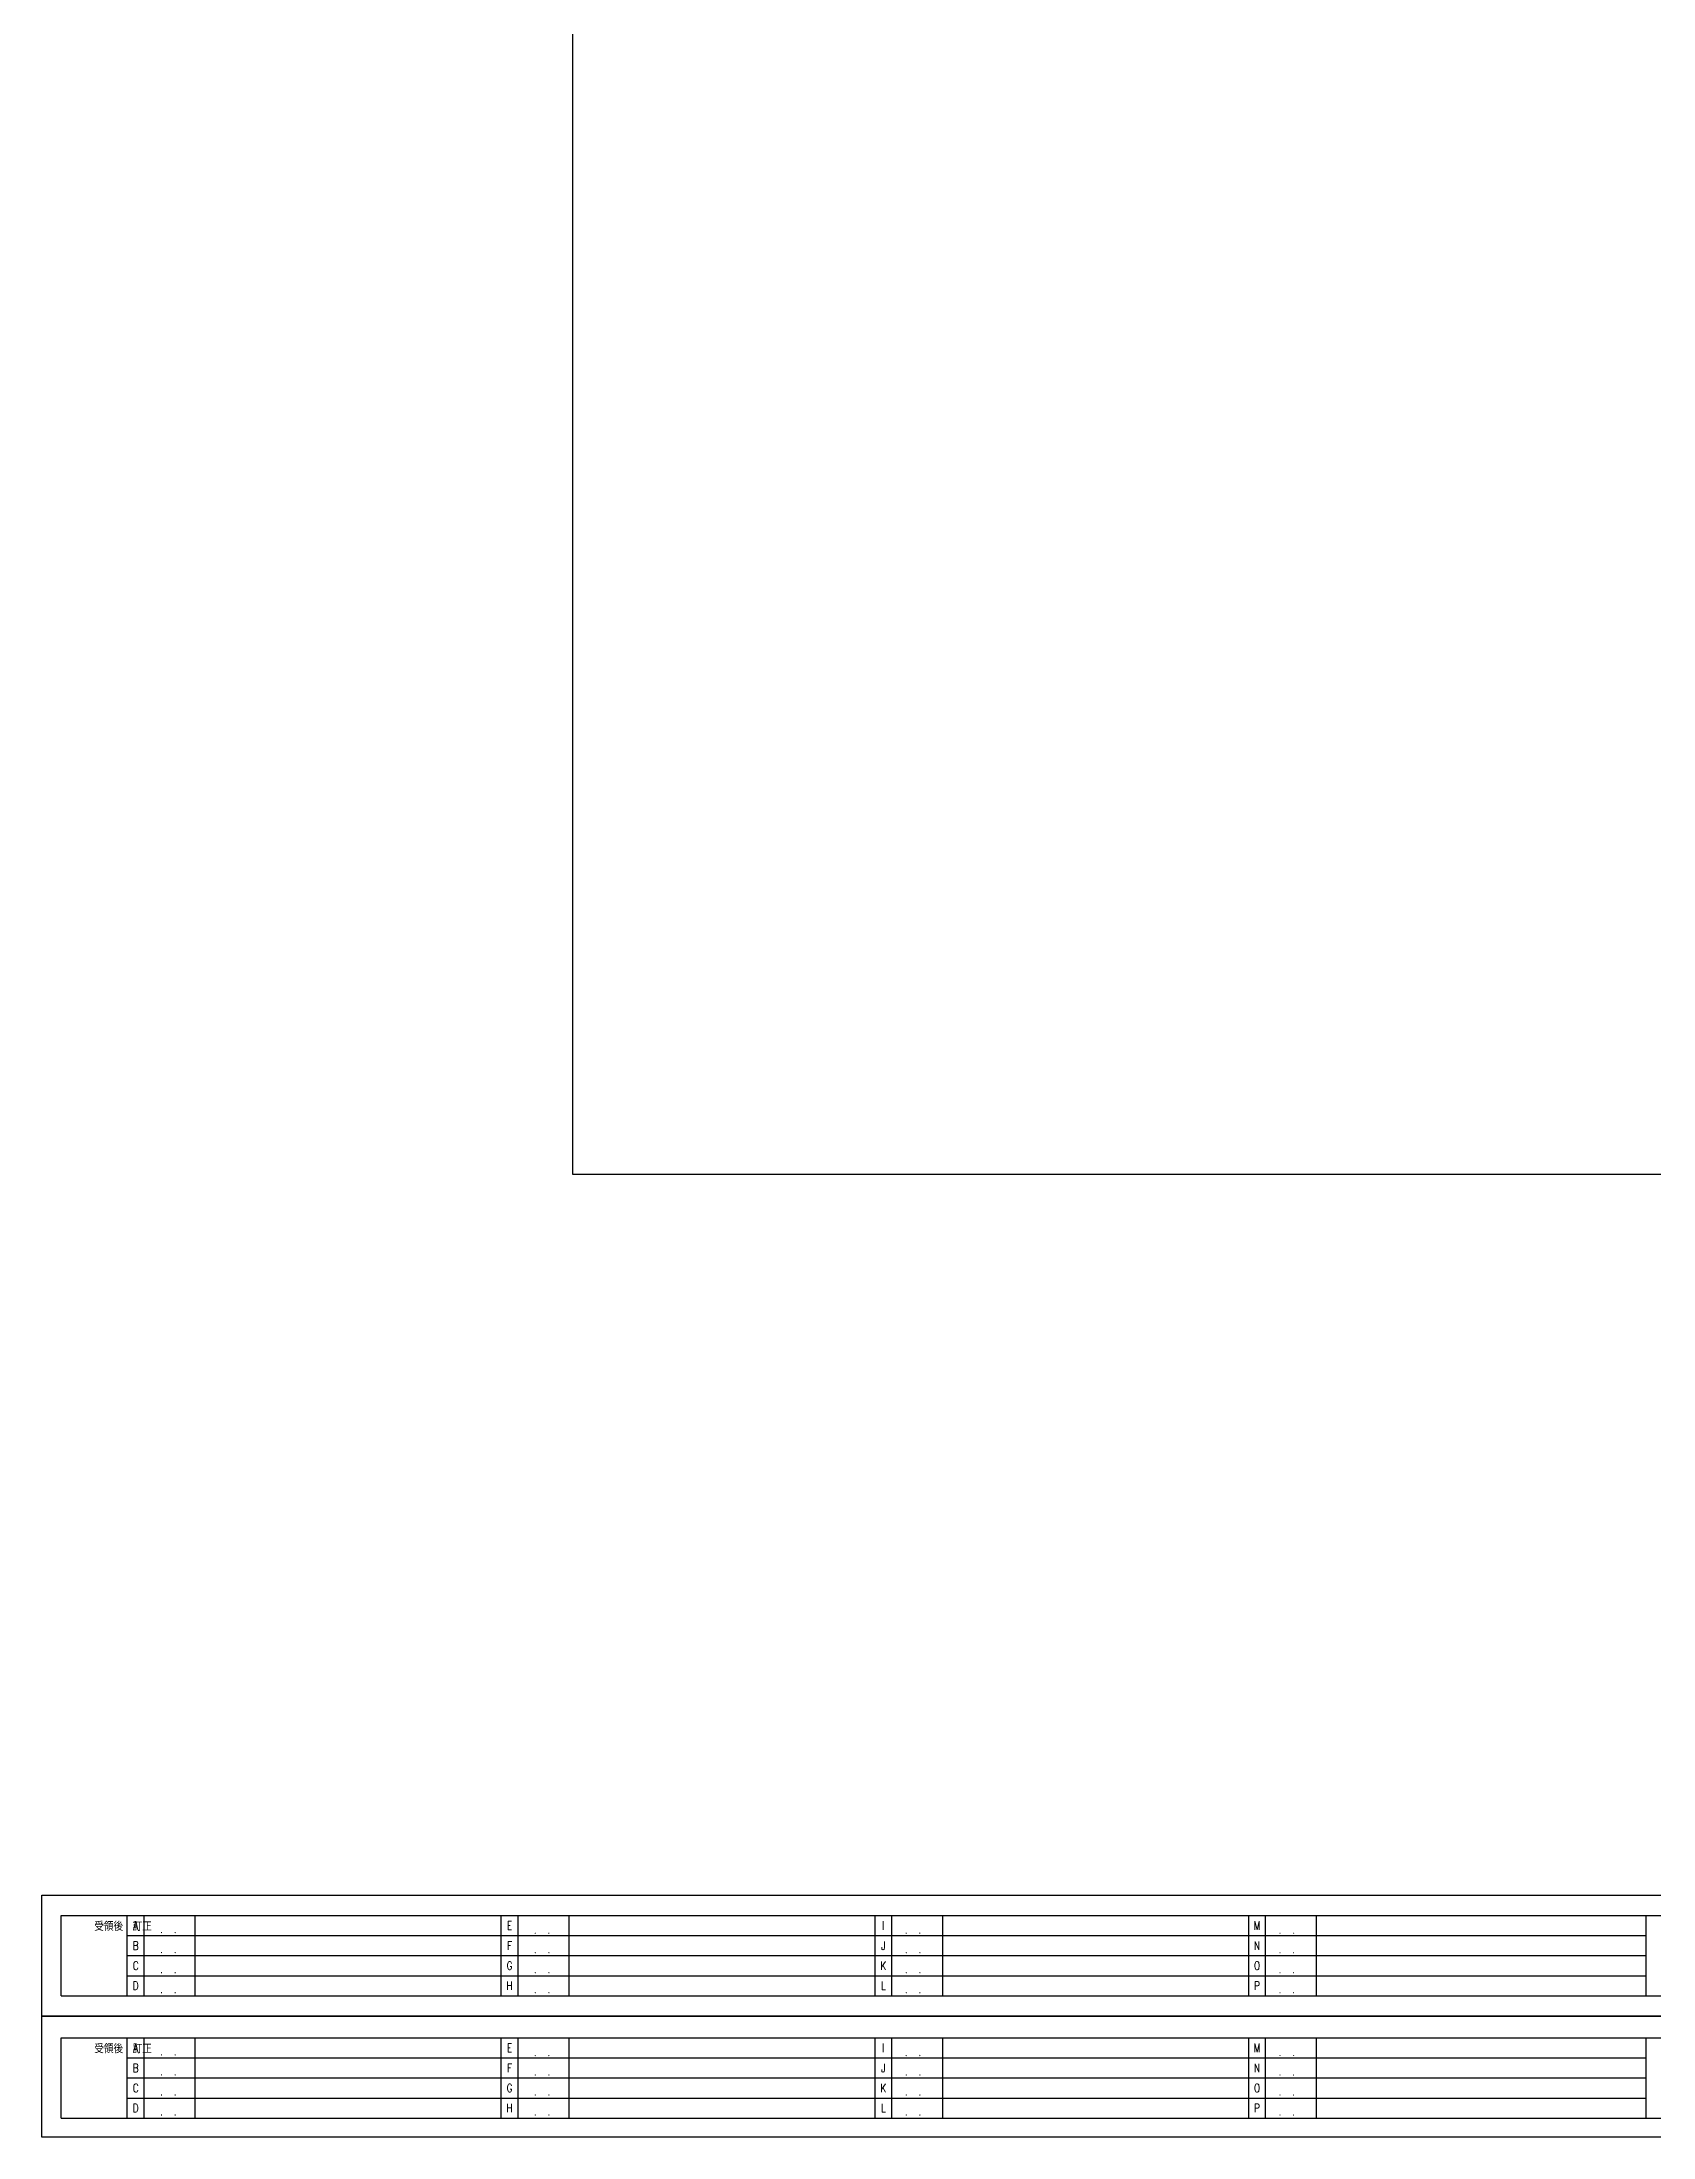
# Model space of a CAD drawing. Extents: x -229451 to 47804, y -161247 to 19812.
# Drawn here: x -187841 to -173616, y -161247 to -142751 of the extents above; entities that cross this region are included whole.
import ezdxf
from ezdxf.enums import TextEntityAlignment as Align

# ---------------------------------------------------------------- set-up
doc = ezdxf.new("R2010")
doc.units = 0
doc.header["$LTSCALE"] = 450
doc.layers.add('E0_図面枠A', color=4, linetype='CONTINUOUS')
doc.layers.add('ZZ_記載例', color=30, linetype='CONTINUOUS')
doc.layers.add('E0_図面枠B_OFF', color=255, linetype='CONTINUOUS', plot=False)
doc.styles.add('toda-B (0.75)', font='romans.shx', dxfattribs={"width": 0.75, "bigfont": 'extfont.shx'})
doc.styles.add('＠縦書きＡ', font='txt.shx', dxfattribs={"bigfont": 'extfont.shx'})

msp = doc.modelspace()

# ---------------------------------------------------------------- linework, layer by layer
at = {"layer": 'E0_図面枠A'}
for p, q in [((-187670.2712, -159291.1741), (-163871.3106, -159291.1741)), ((-187670.2712, -159999.1741), (-187670.2712, -159291.1741)), ((-187087.4891, -159999.1741), (-187087.4891, -159291.1741)), ((-186937.4891, -159999.1741), (-186937.4891, -159291.1741)), ((-186487.4891, -159999.1741), (-186487.4891, -159291.1741)), ((-183787.4891, -159999.1747), (-183787.4891, -159291.1741)), ((-183637.4891, -159999.1747), (-183637.4891, -159291.1741)), ((-183187.4891, -159999.1747), (-183187.4891, -159291.1741)), ((-180487.4891, -159291.1741), (-180487.4891, -159999.1741)), ((-180337.4891, -159999.1741), (-180337.4891, -159291.1741)), ((-179887.4891, -159999.1741), (-179887.4891, -159291.1741)), ((-177187.4891, -159291.1741), (-177187.4891, -159999.1741)), ((-177037.4891, -159999.1741), (-177037.4891, -159291.1741)), ((-176587.4891, -159999.1741), (-176587.4891, -159291.1741)), ((-173676.4517, -159999.1747), (-173676.4517, -159291.1741)), ((-173676.4517, -159999.1741), (-173676.4517, -159291.1741)), ((-187087.4891, -159468.1741), (-180487.4891, -159468.1741)), ((-180487.4891, -159468.1741), (-177187.4891, -159468.1741)), ((-177187.4891, -159468.1741), (-173676.4517, -159468.1741)), ((-187087.4891, -159645.1741), (-180487.4891, -159645.1741)), ((-180487.4891, -159645.1741), (-177187.4891, -159645.1741)), ((-177187.4891, -159645.1741), (-173676.4517, -159645.1741)), ((-187087.4891, -159822.1741), (-180487.4891, -159822.1741)), ((-180487.4891, -159822.1741), (-177187.4891, -159822.1741)), ((-177187.4891, -159822.1741), (-173676.4517, -159822.1741)), ((-187670.2712, -159999.1741), (-163871.3106, -159999.1741)), ((-187670.2712, -160371.1741), (-163871.3106, -160371.1741)), ((-187670.2712, -161079.1741), (-187670.2712, -160371.1741)), ((-187087.4891, -161079.1741), (-187087.4891, -160371.1741)), ((-186937.4891, -161079.1741), (-186937.4891, -160371.1741)), ((-186487.4891, -161079.1741), (-186487.4891, -160371.1741)), ((-183787.4891, -161079.1747), (-183787.4891, -160371.1741)), ((-183637.4891, -161079.1747), (-183637.4891, -160371.1741)), ((-183187.4891, -161079.1747), (-183187.4891, -160371.1741)), ((-180487.4891, -160371.1741), (-180487.4891, -161079.1741)), ((-180337.4891, -161079.1741), (-180337.4891, -160371.1741)), ((-179887.4891, -161079.1741), (-179887.4891, -160371.1741)), ((-177187.4891, -160371.1741), (-177187.4891, -161079.1741)), ((-177037.4891, -161079.1741), (-177037.4891, -160371.1741)), ((-176587.4891, -161079.1741), (-176587.4891, -160371.1741)), ((-173676.4517, -161079.1747), (-173676.4517, -160371.1741)), ((-173676.4517, -161079.1741), (-173676.4517, -160371.1741)), ((-187087.4891, -160548.1741), (-180487.4891, -160548.1741)), ((-187087.4891, -160725.1741), (-180487.4891, -160725.1741)), ((-180487.4891, -160548.1741), (-177187.4891, -160548.1741)), ((-180487.4891, -160725.1741), (-177187.4891, -160725.1741)), ((-177187.4891, -160548.1741), (-173676.4517, -160548.1741)), ((-177187.4891, -160725.1741), (-173676.4517, -160725.1741)), ((-187087.4891, -160902.1741), (-180487.4891, -160902.1741)), ((-180487.4891, -160902.1741), (-177187.4891, -160902.1741)), ((-177187.4891, -160902.1741), (-173676.4517, -160902.1741)), ((-187670.2712, -161079.1741), (-163871.3106, -161079.1741))]:
    msp.add_line(p, q, dxfattribs=at)
at = {"layer": 'E0_図面枠B_OFF'}
for points in [[(-187841.3106, -159111.1741), (-163691.3106, -159111.1741), (-163691.3106, -160179.1741), (-187841.3106, -160179.1741)], [(-187841.3106, -160179.1741), (-163691.3106, -160179.1741), (-163691.3106, -161247.1741), (-187841.3106, -161247.1741)]]:
    msp.add_lwpolyline(points, close=True, dxfattribs=at)
at = {"layer": 'ZZ_記載例'}
msp.add_lwpolyline([(-183155.011, -124255.0322), (-166101.914, -124255.0322), (-166101.914, -152748.5322), (-183155.011, -152748.5322)], close=True, dxfattribs=at)

# ---------------------------------------------------------------- texts
at = {"layer": 'E0_図面枠A', "style": '＠縦書きＡ'}
for p in [(-187378.8801, -159425.7476), (-187378.8801, -160505.7476)]:
    msp.add_text('受領後\u3000訂正', height=70.6401, dxfattribs=at).set_placement(p)
at = {"layer": 'E0_図面枠A', "style": 'toda-B (0.75)', "width": 0.75}
for s, p in [('A', (-187012.4891, -159379.6741)), ('E', (-183712.4891, -159379.6741)), ('I', (-180412.4891, -159379.6741)), ('M', (-177112.4891, -159379.6741)), ('B', (-187012.4891, -159556.6741)), ('F', (-183712.4891, -159556.6741)), ('J', (-180412.4891, -159556.6741)), ('N', (-177112.4891, -159556.6741)), ('C', (-187012.4891, -159733.6741)), ('G', (-183712.4891, -159733.6741)), ('K', (-180412.4891, -159733.6741)), ('O', (-177112.4891, -159733.6741)), ('D', (-187012.4891, -159910.6741)), ('H', (-183712.4891, -159910.6741)), ('L', (-180412.4891, -159910.6741)), ('P', (-177112.4891, -159910.6741)), ('A', (-187012.4891, -160459.6741)), ('E', (-183712.4891, -160459.6741)), ('I', (-180412.4891, -160459.6741)), ('M', (-177112.4891, -160459.6741)), ('B', (-187012.4891, -160636.6741)), ('F', (-183712.4891, -160636.6741)), ('J', (-180412.4891, -160636.6741)), ('N', (-177112.4891, -160636.6741)), ('C', (-187012.4891, -160813.6741)), ('G', (-183712.4891, -160813.6741)), ('K', (-180412.4891, -160813.6741)), ('O', (-177112.4891, -160813.6741)), ('D', (-187012.4891, -160990.6741)), ('H', (-183712.4891, -160990.6741)), ('L', (-180412.4891, -160990.6741)), ('P', (-177112.4891, -160990.6741))]:
    msp.add_text(s, height=75, dxfattribs=at).set_placement(p, align=Align.MIDDLE)
for p in [(-186859.9845, -159453.8595), (-186859.9845, -159630.458), (-183559.9846, -159459.1547), (-183559.9846, -159631.2587), (-180284.7302, -159459.1535), (-180284.7302, -159631.2581), (-176984.7302, -159459.1535), (-176984.7302, -159631.2581), (-186859.9845, -159807.8595), (-183559.9846, -159807.8595), (-180284.7302, -159807.8589), (-176984.7302, -159807.8589), (-186859.9845, -159984.458), (-183559.9846, -159984.458), (-180284.7302, -159984.458), (-176984.7302, -159984.458), (-186859.9845, -160533.8595), (-183559.9846, -160539.1547), (-180284.7302, -160539.1535), (-176984.7302, -160539.1535), (-186859.9845, -160710.458), (-183559.9846, -160711.2587), (-180284.7302, -160711.2581), (-176984.7302, -160711.2581), (-186859.9845, -160887.8595), (-183559.9846, -160887.8595), (-180284.7302, -160887.8589), (-176984.7302, -160887.8589), (-186859.9845, -161064.458), (-183559.9846, -161064.458), (-180284.7302, -161064.458), (-176984.7302, -161064.458)]:
    msp.add_text('\u3000．\u3000．', height=57.39508, dxfattribs=at).set_placement(p)

doc.saveas('drawing.dxf')
